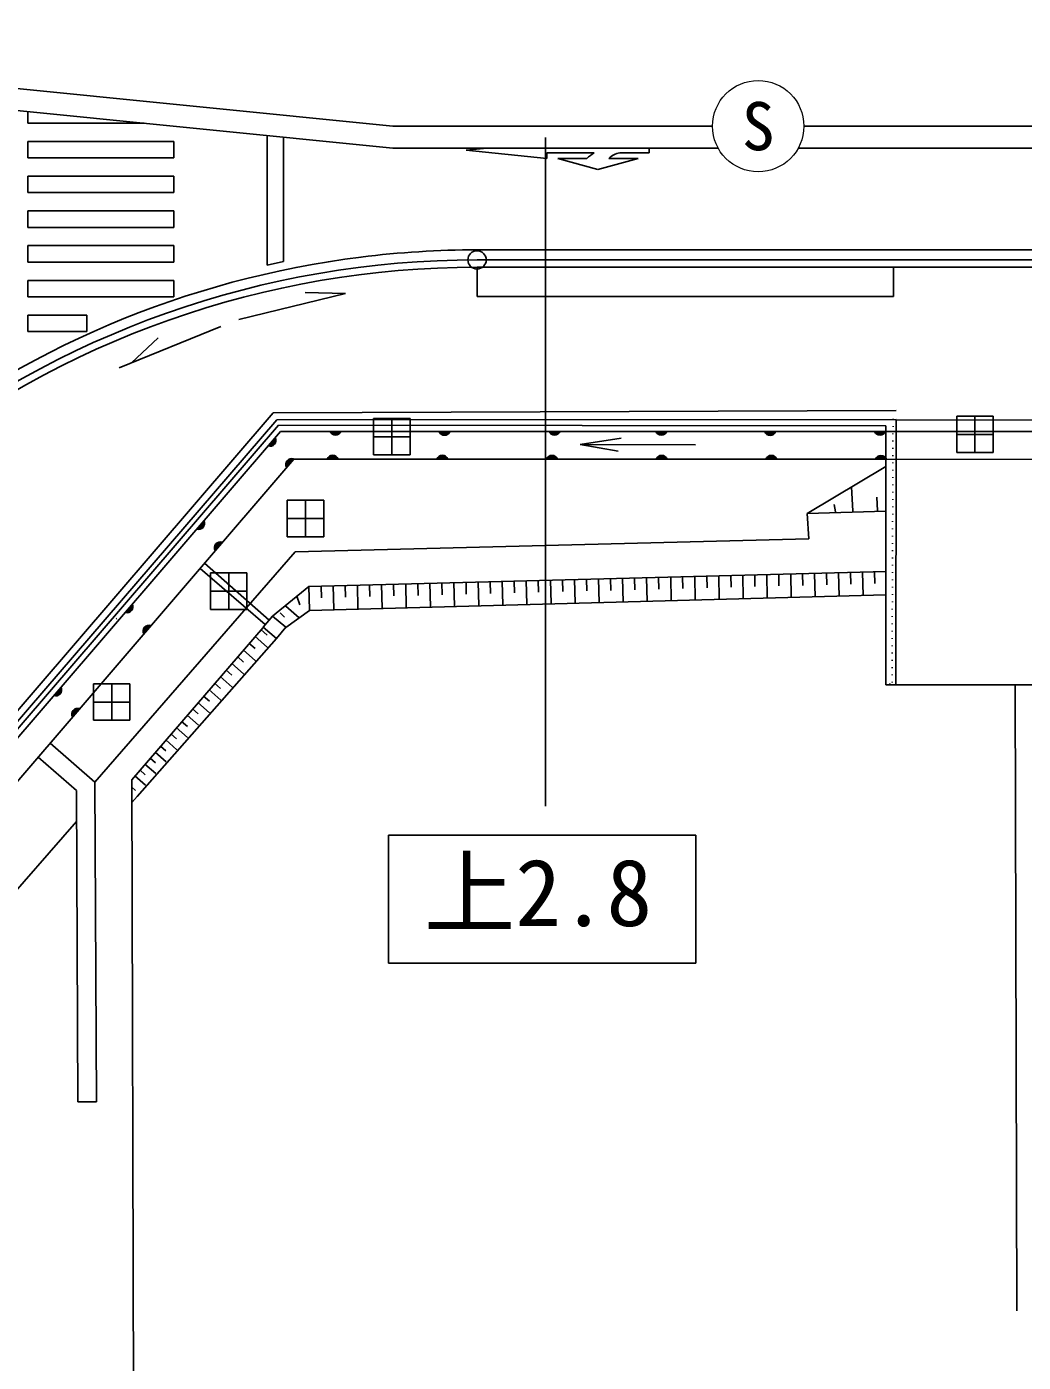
# Model space of a CAD drawing. Units: millimetres, scale not verified. Extents: x -2865935 to 4137865, y -6708483 to 4285906.
# Drawn here: x 153732 to 180998, y 242489 to 279028 of the extents above; entities that cross this region are included whole.
import ezdxf
from ezdxf.enums import TextEntityAlignment as Align

# ---------------------------------------------------------------- set-up
doc = ezdxf.new("R2010")
doc.units = ezdxf.units.MM
doc.header["$LTSCALE"] = 1000
for name, color, linetype, lineweight in [('M-BGD', 7, 'Continuous', 25), ('M-BMK-OTRS', 5, 'Continuous', 25), ('M-BMK-ROW', 30, 'Continuous', 25), ('M-STR-HTXT', 7, 'Continuous', 13), ('M-STR-STR1', 1, 'Continuous', 25), ('M-STR-STRC', 7, 'Continuous', 25)]:
    doc.layers.add(name, color=color, linetype=linetype, lineweight=lineweight)
doc.styles.add('ＭＳ ゴシック', font='')
doc.styles.get('ＭＳ ゴシック').set_extended_font_data('MS Gothic')

msp = doc.modelspace()

# ---------------------------------------------------------------- linework, layer by layer
at = {"layer": 'M-BGD'}
for p, q in [((163750, 276308), (143750, 278309)), ((163750, 276308), (172496, 276308)), ((174996, 276307), (183750, 276307)), ((182202, 272652), (166053, 272649)), ((180205, 272927), (166054, 272922)), ((182202, 272452), (166053, 272449)), ((166053, 271649), (166053, 272449)), ((177447, 271651), (177447, 272451)), ((162453, 271726), (159539, 271015)), ((162453, 271726), (161352, 271756)), ((177447, 271651), (166053, 271649)), ((155378, 270688), (155378, 271138)), ((156266, 269695), (159045, 270825)), ((156599, 269830), (157329, 270520)), ((160475, 268463), (146262, 251919)), ((146307, 251691), (160572, 268269)), ((177523, 268524), (160475, 268463)), ((160572, 268269), (177517, 268278)), ((177435, 268303), (177434, 268283)), ((177522, 268279), (177516, 268117)), ((183761, 268263), (177518, 268275)), ((160677, 267954), (146668, 251634)), ((177241, 267954), (160677, 267954)), ((177240, 264122), (177241, 268110)), ((177433, 267903), (177433, 267883)), ((177434, 268103), (177434, 268083)), ((177513, 261022), (177516, 268110)), ((168876, 267600), (169993, 267772)), ((172030, 267589), (168876, 267600)), ((168876, 267600), (169912, 267414)), ((177432, 267703), (177432, 267683)), ((177432, 267503), (177432, 267483)), ((161036, 267194), (147642, 251588)), ((177241, 267194), (161036, 267194)), ((177210, 267194), (177240, 267193)), ((177242, 267185), (183761, 267199)), ((177431, 267303), (177431, 267283)), ((175082, 265711), (177241, 266999)), ((177429, 266903), (177429, 266883)), ((177430, 267103), (177430, 267083)), ((176339, 265770), (176301, 266438)), ((177428, 266503), (177428, 266483)), ((177429, 266703), (177429, 266683)), ((177010, 265781), (176989, 266157)), ((177426, 266103), (177426, 266083)), ((177427, 266303), (177427, 266283)), ((177240, 265775), (175082, 265711)), ((175135, 265016), (175082, 265711)), ((175862, 265754), (175825, 265954)), ((177425, 265703), (177425, 265683)), ((177426, 265903), (177426, 265883)), ((177423, 265303), (177423, 265283)), ((177424, 265503), (177424, 265483)), ((175135, 265016), (161075, 264666)), ((177423, 265103), (177423, 265083)), ((161075, 264666), (155599, 258361)), ((177421, 264703), (177421, 264683)), ((177422, 264903), (177422, 264883)), ((160260, 262670), (158478, 264210)), ((158599, 264355), (160363, 262793)), ((177420, 264503), (177420, 264483)), ((177420, 264303), (177420, 264283)), ((161455, 263717), (177238, 264121)), ((165422, 263818), (165438, 263176)), ((165752, 263827), (165760, 263505)), ((166082, 263835), (166098, 263193)), ((166411, 263844), (166420, 263523)), ((166741, 263852), (166758, 263210)), ((167071, 263861), (167079, 263540)), ((167401, 263869), (167417, 263227)), ((167730, 263878), (167739, 263557)), ((168060, 263886), (168077, 263244)), ((168389, 263894), (168398, 263574)), ((168719, 263903), (168735, 263262)), ((169048, 263911), (169056, 263591)), ((169377, 263920), (169394, 263279)), ((169706, 263928), (169715, 263608)), ((170035, 263937), (170052, 263296)), ((170364, 263945), (170373, 263625)), ((170693, 263954), (170710, 263313)), ((171022, 263962), (171030, 263642)), ((171351, 263970), (171367, 263330)), ((171679, 263979), (171688, 263659)), ((172008, 263987), (172025, 263348)), ((172336, 263996), (172345, 263676)), ((172665, 264004), (172682, 263365)), ((172993, 264013), (173002, 263693)), ((173322, 264021), (173338, 263382)), ((173650, 264029), (173658, 263710)), ((173978, 264038), (173995, 263399)), ((174306, 264046), (174314, 263727)), ((174634, 264055), (174651, 263416)), ((174962, 264063), (174970, 263744)), ((175290, 264071), (175307, 263433)), ((175618, 264080), (175626, 263761)), ((175945, 264088), (175962, 263450)), ((176273, 264097), (176281, 263778)), ((176600, 264105), (176617, 263467)), ((176928, 264114), (176936, 263795)), ((177238, 264121), (177238, 261023)), ((177418, 263903), (177418, 263883)), ((177419, 264103), (177419, 264083)), ((160458, 262899), (161455, 263717)), ((161455, 263717), (161472, 263072)), ((177238, 263484), (161468, 263060)), ((161786, 263725), (161795, 263403)), ((162117, 263734), (162134, 263089)), ((162448, 263742), (162456, 263420)), ((162779, 263751), (162795, 263107)), ((163109, 263759), (163118, 263437)), ((163440, 263768), (163457, 263124)), ((163770, 263776), (163779, 263454)), ((164101, 263784), (164118, 263141)), ((164431, 263793), (164439, 263471)), ((164761, 263801), (164778, 263158)), ((165091, 263810), (165100, 263488)), ((177418, 263703), (177417, 263683)), ((177417, 263503), (177417, 263483)), ((160826, 263176), (161186, 262857)), ((161125, 263447), (161206, 263216)), ((177415, 263103), (177415, 263083)), ((177416, 263303), (177416, 263283)), ((156183, 262826), (156196, 262841)), ((160202, 262598), (160458, 262899)), ((160455, 262898), (160823, 262599)), ((160665, 262990), (160789, 262870)), ((161468, 263060), (160822, 262595)), ((177415, 262903), (177415, 262883)), ((156605, 258422), (160197, 262594)), ((160136, 262539), (160310, 262385)), ((160202, 262603), (160570, 262293)), ((160823, 262596), (160565, 262294)), ((177413, 262503), (177413, 262483)), ((177414, 262703), (177414, 262683)), ((160565, 262294), (156753, 257968)), ((159813, 262164), (159985, 262013)), ((159973, 262351), (160319, 262045)), ((177412, 262303), (177412, 262283)), ((177412, 262103), (177412, 262083)), ((159495, 261795), (159664, 261645)), ((159653, 261978), (159993, 261677)), ((177410, 261703), (177410, 261683)), ((177411, 261903), (177411, 261883)), ((159182, 261430), (159348, 261283)), ((159337, 261611), (159672, 261315)), ((177409, 261503), (177409, 261483)), ((177409, 261303), (177409, 261283)), ((158719, 260892), (159043, 260605)), ((158872, 261071), (159036, 260926)), ((159026, 261249), (159355, 260957)), ((183763, 261029), (177238, 261022)), ((177350, 261042), (177350, 261062)), ((177408, 261103), (177408, 261083)), ((177523, 261138), (177503, 261139)), ((180821, 243898), (180778, 260997)), ((158416, 260541), (158736, 260258)), ((158568, 260716), (158729, 260574)), ((158118, 260194), (158433, 259915)), ((158267, 260367), (158426, 260227)), ((157824, 259852), (158134, 259578)), ((157971, 260023), (158127, 259885)), ((157534, 259515), (157839, 259245)), ((157679, 259683), (157833, 259547)), ((154376, 259428), (155599, 258361)), ((157248, 259183), (157549, 258917)), ((157391, 259349), (157542, 259215)), ((154045, 259048), (155093, 258135)), ((156966, 258855), (157262, 258593)), ((157107, 259019), (157256, 258887)), ((155599, 258361), (155642, 249617)), ((156607, 258422), (156705, 222541)), ((156689, 258532), (156980, 258274)), ((156827, 258694), (156974, 258564)), ((155093, 258135), (155135, 249615)), ((156610, 258225), (156705, 258133)), ((156750, 257965), (156607, 257805)), ((149963, 251412), (155094, 257287)), ((155642, 249617), (155135, 249614))]:
    msp.add_line(p, q, dxfattribs=at)
msp.add_circle((166054, 272649), 250, dxfattribs=at)
for centre, radius, start, end in [((635965, -3206583), 3498100, 91.34924, 91.34924), ((166057, 247151), 25771, 97.0852, 128.9542), ((166059, 247150), 25500, 90.011, 128.9535), ((166061, 247150), 25773, 90.0169, 97.0952), ((181395, -727346), 1000271, 88.91922, 90.06827), ((166059, 247150), 25300, 90.011, 128.9535), ((162181, 268018), 162, 202.6158, 337.3761), ((162181, 268022), 146, 206.781, 333.211), ((162181, 268027), 131, 212.775, 327.2169), ((162181, 268037), 121, 222.071, 317.921), ((162181, 268068), 132, 238.1052, 301.8868), ((165163, 268012), 162, 202.6158, 337.3761), ((165163, 268016), 146, 206.781, 333.211), ((165163, 268021), 131, 212.775, 327.2169), ((165163, 268031), 121, 222.071, 317.921), ((165163, 268062), 132, 238.1052, 301.8868), ((168175, 268018), 162, 202.6158, 337.3761), ((168175, 268021), 146, 206.781, 333.211), ((168175, 268026), 131, 212.775, 327.2169), ((168175, 268037), 121, 222.071, 317.921), ((168175, 268068), 132, 238.1052, 301.8868), ((171097, 268013), 162, 202.6158, 337.3761), ((171097, 268016), 146, 206.781, 333.211), ((171097, 268021), 131, 212.775, 327.2169), ((171097, 268032), 121, 222.071, 317.921), ((171097, 268063), 132, 238.1052, 301.8868), ((174073, 268007), 162, 202.6158, 337.3761), ((174073, 268010), 146, 206.781, 333.211), ((174073, 268016), 131, 212.775, 327.2169), ((174073, 268026), 121, 222.071, 317.921), ((174073, 268057), 132, 238.1052, 301.8868), ((177079, 268013), 162, 202.6158, 337.3761), ((177079, 268016), 146, 206.781, 333.211), ((177079, 268021), 131, 212.775, 327.2169), ((177079, 268032), 121, 222.071, 317.921), ((177079, 268063), 132, 238.1052, 301.8868), ((160387, 267711), 162, 251.9787, 26.739), ((160385, 267713), 146, 256.1439, 22.5739), ((160381, 267717), 131, 262.1379, 16.5798), ((160373, 267723), 121, 271.4339, 7.2838), ((160349, 267744), 132, 287.4681, 351.2496), ((160983, 267049), 162, 72.007, 206.7673), ((160986, 267047), 146, 76.1722, 202.6022), ((160990, 267043), 131, 82.1663, 196.6081), ((160998, 267036), 121, 91.4622, 187.3121), ((161021, 267016), 132, 107.4964, 171.278), ((162104, 267140), 162, 22.6059, 157.3662), ((162104, 267137), 146, 26.7711, 153.2011), ((162104, 267132), 131, 32.7651, 147.207), ((162104, 267122), 121, 42.0611, 137.911), ((162104, 267090), 132, 58.0953, 121.8769), ((165104, 267140), 162, 22.6059, 157.3662), ((165104, 267137), 146, 26.7711, 153.2011), ((165104, 267131), 131, 32.7651, 147.207), ((165104, 267121), 121, 42.0611, 137.911), ((165104, 267090), 132, 58.0953, 121.8769), ((168104, 267139), 162, 22.6059, 157.3662), ((168104, 267136), 146, 26.7711, 153.2011), ((168104, 267131), 131, 32.7651, 147.207), ((168104, 267120), 121, 42.0611, 137.911), ((168104, 267089), 132, 58.0953, 121.8769), ((171104, 267138), 162, 22.6059, 157.3662), ((171104, 267135), 146, 26.7711, 153.2011), ((171104, 267130), 131, 32.7651, 147.207), ((171104, 267120), 121, 42.0611, 137.911), ((171104, 267088), 132, 58.0953, 121.8769), ((174104, 267138), 162, 22.6059, 157.3662), ((174104, 267134), 146, 26.7711, 153.2011), ((174104, 267129), 131, 32.7651, 147.207), ((174104, 267119), 121, 42.0611, 137.911), ((174104, 267088), 132, 58.0953, 121.8769), ((177104, 267137), 162, 22.6059, 157.3662), ((177104, 267134), 146, 26.7711, 153.2011), ((177104, 267128), 131, 32.7651, 147.207), ((177104, 267118), 121, 42.0611, 137.911), ((177104, 267087), 132, 58.0953, 121.8769), ((158433, 265435), 162, 251.9787, 26.739), ((158431, 265437), 146, 256.1439, 22.5739), ((158427, 265440), 131, 262.1379, 16.5798), ((158419, 265447), 121, 271.4339, 7.2838), ((158395, 265467), 132, 287.4681, 351.2496), ((159030, 264771), 162, 72.007, 206.7673), ((159033, 264769), 146, 76.1722, 202.6022), ((159037, 264766), 131, 82.1663, 196.6081), ((159045, 264759), 121, 91.4622, 187.3121), ((159068, 264739), 132, 107.4964, 171.278), ((156479, 263158), 162, 251.9787, 26.739), ((156477, 263160), 146, 256.1439, 22.5739), ((156473, 263164), 131, 262.1379, 16.5798), ((156465, 263171), 121, 271.4339, 7.2838), ((156441, 263191), 132, 287.4681, 351.2496), ((157078, 262494), 162, 72.007, 206.7673), ((157080, 262492), 146, 76.1722, 202.6022), ((157084, 262488), 131, 82.1663, 196.6081), ((157092, 262482), 121, 91.4622, 187.3121), ((157116, 262461), 132, 107.4964, 171.278), ((154525, 260882), 162, 251.9787, 26.739), ((154523, 260884), 146, 256.1439, 22.5739), ((154519, 260887), 131, 262.1379, 16.5798), ((154511, 260894), 121, 271.4339, 7.2838), ((154487, 260915), 132, 287.4681, 351.2496), ((155125, 260217), 162, 72.007, 206.7673), ((155127, 260215), 146, 76.1722, 202.6022), ((155131, 260211), 131, 82.1663, 196.6081), ((155139, 260204), 121, 91.4622, 187.3121), ((155163, 260184), 132, 107.4964, 171.278)]:
    msp.add_arc(centre, radius, start, end, dxfattribs=at)
at = {"layer": 'M-BMK-OTRS'}
for p, q in [((160618, 268126), (146491, 251678)), ((177241, 268110), (160618, 268126)), ((183761, 267947), (177223, 267954))]:
    msp.add_line(p, q, dxfattribs=at)
at = {"layer": 'M-BMK-ROW'}
for p, q in [((164224, 268312), (163224, 268312)), ((163224, 268312), (163224, 267312)), ((163724, 267312), (163724, 268312)), ((164224, 267312), (164224, 268312)), ((180176, 268376), (179176, 268376)), ((179176, 268376), (179176, 267376)), ((179676, 267376), (179676, 268376)), ((180176, 267376), (180176, 268376)), ((180176, 267876), (179176, 267876)), ((164224, 267812), (163224, 267812)), ((163224, 267312), (164224, 267312)), ((179176, 267376), (180176, 267376)), ((161860, 266074), (160860, 266074)), ((160860, 266074), (160860, 265074)), ((161360, 265074), (161360, 266074)), ((161860, 265074), (161860, 266074)), ((161860, 265574), (160860, 265574)), ((160860, 265074), (161860, 265074)), ((159758, 264083), (158758, 264083)), ((158758, 264083), (158758, 263083)), ((159258, 263083), (159258, 264083)), ((159758, 263083), (159758, 264083)), ((159758, 263583), (158758, 263583)), ((158758, 263083), (159758, 263083)), ((156558, 261052), (155558, 261052)), ((155558, 261052), (155558, 260052)), ((156058, 260052), (156058, 261052)), ((156558, 260052), (156558, 261052)), ((156558, 260552), (155558, 260552)), ((155558, 260052), (156558, 260052))]:
    msp.add_line(p, q, dxfattribs=at)
at = {"layer": 'M-STR-HTXT'}
msp.add_circle((173746, 276308), 1250, dxfattribs=at)
at = {"layer": 'M-STR-STR1'}
for p, q in [((163750, 275708), (143750, 277709)), ((163750, 275708), (172649, 275708)), ((174842, 275707), (183750, 275707))]:
    msp.add_line(p, q, dxfattribs=at)
at = {"layer": 'M-STR-STRC'}
for p, q in [((153759, 276388), (153759, 276708)), ((153759, 276388), (156946, 276389)), ((153759, 275888), (157759, 275889)), ((153759, 275438), (153759, 275888)), ((157759, 275439), (157759, 275889)), ((160310, 272506), (160309, 276052)), ((160760, 272604), (160759, 276007)), ((167924, 257706), (167924, 275994)), ((165760, 275649), (166330, 275708)), ((167960, 275425), (165760, 275649)), ((169260, 275575), (167960, 275575)), ((167960, 275575), (167960, 275425)), ((170760, 275576), (169960, 275576)), ((170760, 275708), (170760, 275651)), ((170760, 275651), (170760, 275576)), ((153759, 275438), (157759, 275439)), ((168260, 275425), (169060, 275425)), ((169360, 275125), (168260, 275425)), ((170460, 275426), (169360, 275125)), ((169660, 275426), (170460, 275426)), ((153759, 274938), (157759, 274939)), ((153760, 274488), (153759, 274938)), ((157760, 274489), (157759, 274939)), ((153760, 274488), (157760, 274489)), ((153760, 273988), (157760, 273989)), ((153760, 273538), (153760, 273988)), ((157760, 273539), (157760, 273989)), ((153760, 273538), (157760, 273539)), ((153760, 273038), (157760, 273039)), ((153760, 272588), (153760, 273038)), ((157760, 272589), (157760, 273039)), ((153760, 272588), (157760, 272589)), ((160760, 272604), (160310, 272506)), ((153760, 272088), (157760, 272089)), ((153760, 271638), (153760, 272088)), ((157760, 271639), (157760, 272089)), ((153760, 271638), (157760, 271639)), ((153760, 270688), (153760, 271138)), ((153760, 271138), (155378, 271138)), ((153760, 270688), (155378, 270688)), ((163635, 256910), (172035, 256910)), ((163635, 253410), (163635, 256910)), ((172035, 256910), (172035, 253410)), ((172035, 253410), (163635, 253410))]:
    msp.add_line(p, q, dxfattribs=at)
for centre, radius, start, end in [((524031, -2199876), 2498100, 88.98161, 88.98161), ((524031, -2199876), 2498100, 89.01404, 89.01404), ((524031, -2199876), 2498100, 89.2638, 89.2638), ((524031, -2199876), 2498100, 89.31083, 89.31083), ((524031, -2199876), 2498100, 89.34327, 89.34327), ((524031, -2199876), 2498100, 89.4049, 89.4049), ((524031, -2199876), 2498100, 89.57843, 89.57843), ((524031, -2199876), 2498100, 89.71953, 89.71953), ((524031, -2199876), 2498100, 89.86063, 89.86063), ((524031, -2199876), 2498100, 89.90766, 89.90766), ((524031, -2199876), 2498100, 89.92225, 89.92225), ((635965, -3206583), 3501900, 91.83805, 91.83805), ((635965, -3206583), 3501900, 91.86119, 91.86119), ((635965, -3206583), 3501900, 91.90515, 91.90515), ((635965, -3206583), 3501900, 92.07291, 92.07291), ((635965, -3206583), 3501900, 92.09604, 92.09604), ((635965, -3206583), 3501900, 92.12959, 92.12959), ((635965, -3206583), 3501900, 92.14001, 92.14001), ((635965, -3206583), 3501900, 92.16315, 92.16315), ((635965, -3206583), 3501900, 92.17356, 92.17356), ((635965, -3206583), 3501900, 92.1967, 92.1967), ((635965, -3206583), 3501900, 92.20711, 92.20711), ((635965, -3206583), 3501900, 92.23025, 92.23025), ((635965, -3206583), 3501900, 92.24066, 92.24066), ((635965, -3206583), 3501900, 92.2638, 92.2638), ((635965, -3206583), 3501900, 92.29735, 92.29735), ((635965, -3206583), 3501900, 92.30776, 92.30776), ((635965, -3206583), 3501900, 92.27421, 92.27421), ((635965, -3206583), 3501900, 92.37486, 92.37486), ((635965, -3206583), 3501900, 92.40841, 92.40841), ((635965, -3206583), 3501900, 92.47551, 92.47551), ((635965, -3206583), 3501900, 92.54262, 92.54262), ((635965, -3206583), 3501900, 92.57617, 92.57617), ((635965, -3206583), 3501900, 92.63286, 92.63286), ((635965, -3206583), 3501900, 92.64327, 92.64327), ((635965, -3206583), 3501900, 92.66641, 92.66641), ((635965, -3206583), 3501900, 92.69996, 92.69996), ((635965, -3206583), 3501900, 92.71037, 92.71037), ((635965, -3206583), 3501900, 92.76707, 92.76707), ((635965, -3206583), 3501900, 92.77748, 92.77748), ((635965, -3206583), 3501900, 92.83417, 92.83417), ((635965, -3206583), 3501900, 92.86772, 92.86772), ((635965, -3206583), 3501900, 92.91168, 92.91168), ((635965, -3206583), 3501900, 92.90127, 92.90127), ((635965, -3206583), 3501900, 92.96837, 92.96837), ((635965, -3206583), 3501900, 92.97878, 92.97878), ((635965, -3206583), 3501900, 93.00192, 93.00192), ((635965, -3206583), 3501900, 93.03547, 93.03547), ((635965, -3206583), 3501900, 93.06902, 93.06902), ((635965, -3206583), 3501900, 93.10258, 93.10258), ((635965, -3206583), 3501900, 93.11299, 93.11299), ((635965, -3206583), 3501900, 93.20323, 93.20323), ((635965, -3206583), 3501900, 93.23678, 93.23678), ((635965, -3206583), 3501900, 93.28074, 93.28074), ((635965, -3206583), 3501900, 93.30388, 93.30388), ((635965, -3206583), 3501900, 93.34784, 93.34784), ((635965, -3206583), 3501900, 91.76053, 91.76053), ((635965, -3206583), 3501900, 91.77094, 91.77094), ((635965, -3206583), 3501900, 91.72698, 91.72698), ((635965, -3206583), 3501900, 91.73739, 91.73739), ((635965, -3206583), 3501900, 91.69343, 91.69343), ((635965, -3206583), 3501900, 91.65988, 91.65988), ((635965, -3206583), 3501900, 91.67029, 91.67029), ((635965, -3206583), 3501900, 91.62633, 91.62633), ((635965, -3206583), 3501900, 91.60319, 91.60319), ((635965, -3206583), 3501900, 91.55923, 91.55923), ((635965, -3206583), 3501900, 91.56964, 91.56964), ((635965, -3206583), 3501900, 91.52568, 91.52568), ((635965, -3206583), 3501900, 91.50254, 91.50254), ((635965, -3206583), 3501900, 91.36834, 91.36834), ((635965, -3206583), 3501900, 91.33479, 91.33479), ((635965, -3206583), 3501900, 91.25727, 91.25727), ((635965, -3206583), 3501900, 91.22372, 91.22372), ((635965, -3206583), 3501900, 91.23413, 91.23413), ((635965, -3206583), 3501900, 91.20058, 91.20058), ((635965, -3206583), 3501900, 91.16703, 91.16703), ((635965, -3206583), 3501900, 91.12307, 91.12307), ((635965, -3206583), 3498100, 91.10894, 91.10894), ((635965, -3206583), 3498100, 91.1432, 91.1432), ((635965, -3206583), 3498100, 91.16685, 91.16685), ((635965, -3206583), 3498100, 91.17749, 91.17749), ((635965, -3206583), 3498100, 91.2118, 91.2118), ((635965, -3206583), 3498100, 91.26981, 91.26981), ((635965, -3206583), 3498100, 91.30417, 91.30417), ((635965, -3206583), 3498100, 91.31484, 91.31484), ((635965, -3206583), 3498100, 91.4074, 91.4074), ((635965, -3206583), 3498100, 91.41808, 91.41808), ((635965, -3206583), 3498100, 91.45254, 91.45254), ((635965, -3206583), 3498100, 91.47632, 91.47632), ((635965, -3206583), 3498100, 91.51081, 91.51081), ((635965, -3206583), 3498100, 91.54533, 91.54533), ((635965, -3206583), 3498100, 91.55604, 91.55604), ((635965, -3206583), 3498100, 91.57987, 91.57987), ((635965, -3206583), 3498100, 91.61443, 91.61443), ((635965, -3206583), 3498100, 91.64901, 91.64901), ((635965, -3206583), 3498100, 91.65975, 91.65975), ((635965, -3206583), 3498100, 91.71824, 91.71824), ((635965, -3206583), 3498100, 91.75289, 91.75289), ((635965, -3206583), 3498100, 91.82225, 91.82225), ((635965, -3206583), 3498100, 91.83302, 91.83302), ((635965, -3206583), 3498100, 91.89171, 91.89171), ((635965, -3206583), 3498100, 91.92647, 91.92647), ((635965, -3206583), 3498100, 91.97205, 91.97205), ((635965, -3206583), 3498100, 91.99606, 91.99606), ((635965, -3206583), 3498100, 92.00686, 92.00686), ((635965, -3206583), 3498100, 92.03088, 92.03088), ((635965, -3206583), 3498100, 92.11144, 92.11144), ((635965, -3206583), 3498100, 92.13551, 92.13551), ((635965, -3206583), 3498100, 92.17043, 92.17043), ((635965, -3206583), 3498100, 92.18127, 92.18127), ((635965, -3206583), 3498100, 92.20537, 92.20537), ((635965, -3206583), 3498100, 92.21622, 92.21622), ((635965, -3206583), 3498100, 92.24033, 92.24033), ((635965, -3206583), 3498100, 92.31033, 92.31033), ((635965, -3206583), 3498100, 92.34537, 92.34537), ((635965, -3206583), 3498100, 92.35625, 92.35625), ((635965, -3206583), 3498100, 92.39131, 92.39131), ((635965, -3206583), 3498100, 92.4264, 92.4264), ((635965, -3206583), 3498100, 92.48574, 92.48574), ((635965, -3206583), 3498100, 92.53181, 92.53181), ((635965, -3206583), 3498100, 92.56699, 92.56699), ((635965, -3206583), 3498100, 92.59127, 92.59127), ((635965, -3206583), 3498100, 92.6022, 92.6022), ((635965, -3206583), 3498100, 92.62649, 92.62649), ((635965, -3206583), 3498100, 92.74326, 92.74326), ((635965, -3206583), 3498100, 92.81395, 92.81395), ((635965, -3206583), 3498100, 92.83834, 92.83834), ((635965, -3206583), 3498100, 92.84932, 92.84932), ((635965, -3206583), 3498100, 92.90915, 92.90915), ((635965, -3206583), 3498100, 92.98005, 92.98005), ((635965, -3206583), 3498100, 92.99106, 92.99106), ((635965, -3206583), 3498100, 93.05105, 93.05105), ((635965, -3206583), 3498100, 93.13319, 93.13319), ((635965, -3206583), 3498100, 93.22898, 93.22898), ((635965, -3206583), 3498100, 93.27571, 93.27571), ((635965, -3206583), 3498100, 93.3114, 93.3114), ((635965, -3206583), 3498100, 93.33603, 93.33603), ((169756, 274707), 1000, 119.706, 134.0676), ((170021, 275079), 500, 96.9845, 136.1794)]:
    msp.add_arc(centre, radius, start, end, dxfattribs=at)

# ---------------------------------------------------------------- texts
at = {"layer": 'M-STR-HTXT', "style": 'ＭＳ ゴシック'}
msp.add_text('S', height=1320, dxfattribs=at).set_placement((173746, 276308), align=Align.MIDDLE_CENTER)
at = {"layer": 'M-STR-STRC', "style": 'ＭＳ ゴシック'}
msp.add_text('上2.8', height=1833, dxfattribs=at).set_placement((167722, 253874), align=Align.BOTTOM_CENTER)

doc.saveas('drawing.dxf')
